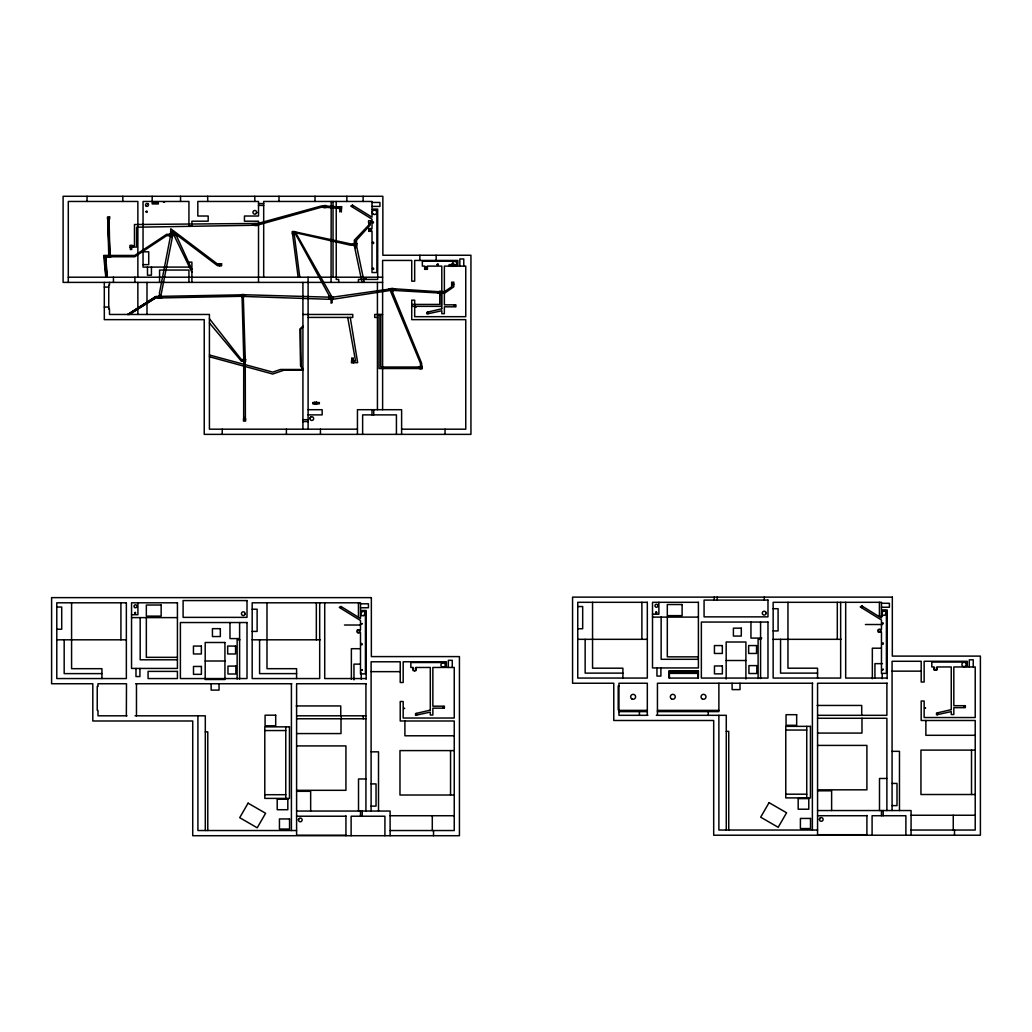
<?xml version="1.0" encoding="UTF-8"?>
<svg xmlns="http://www.w3.org/2000/svg" width="1032" height="1032" viewBox="0 0 1032 1032"><rect width="100%" height="100%" fill="white"/><g stroke="black" fill="none" stroke-linecap="round" stroke-linejoin="round"><path stroke-width="1.5" d="M421.378 366.747L421.353 368.218L418.205 368.372M242.881 296.648L242.894 295.603L242.778 297.706L243.191 296.648M766.118 613.266L766.118 613.331A2.283 2.283 0 0 1 765.886 614.117L765.821 614.169A1.909 1.909 0 0 1 762.687 614.311A1.909 1.909 0 0 1 763.59 611.331A1.909 1.909 0 0 1 766.131 613.137M310.168 417.728L309.961 418.579L310.58 417.186M298.454 819.808L299.151 818.466A1.845 1.845 0 0 1 301.989 819.176A1.845 1.845 0 0 1 300.609 821.756A1.845 1.845 0 0 1 298.454 819.795L298.648 819.073M819.627 818.582L819.408 819.434L819.872 818.208M415.87 669.484L415.548 668.413M936.837 668.981L936.476 667.872A1.355 1.355 0 0 1 935.676 670.155L935.766 670.142M256.478 213.134L256.658 212.321A1.845 1.845 0 0 0 254.22 210.567A1.845 1.845 0 0 0 253.343 213.443A1.845 1.845 0 0 0 256.349 213.353L256.375 213.314M245.126 614.001L245.035 614.311A1.909 1.909 0 0 0 245.139 613.937L245.152 613.666A1.845 1.845 0 0 0 242.701 611.912A1.845 1.845 0 0 0 241.836 614.788A1.845 1.845 0 0 0 244.842 614.698L244.894 614.608M440.819 293.294L440.999 292.03L442.754 291.901L440.87 291.901L440.677 294.804M256.633 212.656L256.658 212.476A1.909 1.909 0 0 1 256.529 213.005L256.465 213.147M362.206 623.921L360.748 623.87L362.168 623.483M883.173 623.431C882.076 625.818 881.057 621.148 883.186 623.225M934.141 668.723L934.579 667.807M391.85 289.708L391.85 291.94M391.85 290.585L392.044 289.708M885.392 614.84C887.791 605.539 876.529 615.356 884.501 615.317M134.689 612.673L135.386 613.898L135.514 612.479M421.069 365.392L420.901 367.973L418.205 367.973L421.224 367.624L421.224 365.392M127.955 314.463L155.845 296.79L160.437 297.268L159.07 297.474M364.812 614.891C364.902 604.636 355.705 619.148 364.812 614.891A2.219 2.219 0 0 0 365.07 612.956M159.07 297.164L159.599 295.152M244.623 359.252L243.475 360.852L242.004 360.852L244.391 359.252L244.391 357.137M108.166 219.042L108.876 218.178L108.166 218.178L108.166 220.293L109.108 255.871L112.088 255.871L104.477 255.691L106.012 277.208M444.818 666.453L444.818 666.453A2.219 2.219 0 0 0 444.044 662.957A2.219 2.219 0 0 0 440.948 664.75A2.219 2.219 0 0 0 443.579 667.162L444.56 666.698M965.784 665.95L965.075 666.491L965.784 665.95A2.219 2.219 0 0 0 965.01 662.454A2.219 2.219 0 0 0 961.914 664.247A2.219 2.219 0 0 0 964.546 666.672L964.804 666.595M302.918 326.099L299.809 329.105L300.557 365.986L302.918 369.469L280.446 369.469L272.745 372.126L209.419 354.982M302.918 327.041L300.776 329.105L301.086 365.986L302.918 368.708M134.702 612.673L135.373 612.44M364.425 615.33L363.703 615.756M443.812 707.784C444.986 705.037 440.974 707.655 443.747 707.823M420.901 366.747L418.205 367.392L420.721 366.747L420.721 365.392L421.533 365.392M244.249 418.992L243.939 417.457L243.939 419.779L245.113 418.992M294.249 232.394L295.204 233.941L292.882 232.045M127.71 314.463L155.897 296.429L159.07 296.429M128.045 314.463L155.845 296.842L159.767 297.01L155.884 297.319L128.716 314.463M128.897 314.463L155.884 297.538L160.45 297.564L160.386 295.152L160.669 297.564L162.295 297.538M129.361 314.463L155.897 297.848L162.295 297.061M295.591 232.148L294.159 232.355L295.229 233.4M656.042 611.95C653.94 614.259 658.945 612.931 656.184 611.937M109.676 255.601L104.709 255.936L106.244 277.208M353.641 361.819C351.035 362.284 353.305 356.698 352.841 361.974L354.389 361.819L352.815 361.755L353.641 362.026M414.709 670.645L414.8 670.632A1.355 1.355 0 0 0 415.354 668.233M937.52 714.57C939.713 712.686 935.16 713.202 937.417 714.57M332.136 297.435L333.31 297.293L332.136 297.616M294.352 232.148L293.604 234.767L293.798 232.252L295.242 233.645M173.634 234.354L168.629 234.703L171.17 234.638L171.376 237.334L171.376 234.625L173.608 234.122M391.399 289.541L388.819 289.579M391.644 289.528L395.424 289.411L391.618 289.734M391.386 289.747L388.819 289.773M160.669 297.397L162.295 297.229M372.01 202.453L379.931 202.453L379.931 206.4L372.01 206.4M258.516 203.562L263.689 203.562M258.516 205.407L263.689 205.407M323.829 206.026L321.133 206.026L257.987 223.441L134.47 224.525L134.47 245.719L132.07 245.719M325.944 206.026L339.489 206.98M323.829 206.284L322.745 206.284L323.829 206.684M325.944 206.323L326.783 206.323L325.944 206.684M323.829 207.303L321.133 207.303L257.071 225.26M325.944 207.303L339.489 208.477M339.489 207.316L338.186 207.316L339.489 207.651M108.166 220.293L109.108 253.898M108.67 219.042L109.676 255.871L108.953 255.149M254.956 224.099L252.543 224.099L252.543 224.782L254.956 224.782M368.927 224.176L369.108 222.822M257.071 224.357L257.987 224.357L257.071 224.782M254.956 225.26L136.598 227.208L136.598 247.048L132.07 247.048M294.352 231.71L350.545 243.875L354.028 243.875M295.591 232.058L292.869 231.929L292.727 234.767L292.727 231.749L294.352 231.839M170.228 234.329L166.655 234.329L134.766 255.446L110.463 255.446M171.17 234.986L168.629 235.386L171.17 235.322M171.376 234.986L173.634 234.986L171.376 235.322M170.228 235.683L166.655 235.683L134.766 256.762L110.463 256.762M172.344 235.683L174.202 235.683L191.9 272.19M172.344 236.005L170.228 236.005L170.228 233.877L172.344 233.877L172.215 237.979L160.824 296.145M170.615 237.334L171.119 232.806L159.47 292.946L159.599 296.145L157.973 297.164M354.028 245.216L350.545 245.216L294.352 232.445L296.365 233.941L332.136 297.255L332.136 302.802M132.07 246.274L134.186 246.274L132.07 246.738M143.048 251.795L148.724 251.795L148.724 264.631L143.048 264.631M108.67 220.293L109.676 253.898M108.347 255.446L103.677 255.446L105.793 277.208M108.347 256.762L105.793 256.762L107.225 277.208M219.442 264.024L217.481 264.024L170.783 228.781L170.564 233.877M219.442 264.334L218.01 264.334L219.442 264.721M449.075 264.631L451.681 264.631M453.809 264.631L455.925 264.631M451.681 264.876L450.275 264.876L451.681 265.147M453.809 264.837L454.931 264.837L453.809 265.147M219.442 265.185L218.01 265.185L219.442 265.43M219.442 265.65L217.481 265.65L172.06 231.362L172.06 233.877M449.075 265.908L451.681 265.908M453.809 265.908L455.925 265.908M68.293 277.208L382.614 277.208M382.614 282.394L63.107 282.394L63.107 196.286L382.859 196.286L382.859 255.252L470.94 255.252L470.94 434.369L204.233 434.369L204.233 319.649L104.309 319.649L104.309 282.394M451.681 284.29L453.809 284.29M451.848 285.503L452.106 284.29M104.309 287.077L108.747 287.077M393.063 288.728L440.045 291.798C439.258 299.719 441.89 289.682 437.632 292.017M390.947 288.883L332.136 297.255L243.836 294.726M388.819 289.45L391.399 289.386L391.334 291.94L392.212 291.94L392.392 289.463L392.031 291.94M388.819 289.928L391.373 289.94M390.947 290.34L332.136 299.383L243.836 296.455M393.063 290.392L444.47 293.294L453.809 286.78L453.809 282.175L451.681 282.175L451.681 286.78L444.47 291.669L441.619 291.669M437.632 292.172L442.754 292.585L437.632 292.379M437.632 292.546L442.754 293.011L437.632 292.714L437.632 291.798M241.707 294.817L161.198 296.352M240.508 295.229L245.035 295.255M240.508 295.397L245.035 295.423M241.707 296.3L161.198 297.925M243.088 297.706L243.191 296.339M330.021 298.029L328.821 298.029L330.021 298.248M332.136 297.964L333.31 297.964L332.136 298.377M330.021 298.609L328.821 298.609L330.021 298.854M332.136 298.674L333.31 298.674L332.136 299.022M330.021 299.074L328.821 299.074L330.021 299.241M411.729 304.427L439.748 304.427L439.748 293.294M411.729 306.349L441.373 306.349L441.373 293.294M104.309 307.059L108.747 307.059M302.918 314.463L352.763 314.463L352.763 317.43L308.104 317.43M382.614 314.463L374.719 314.463L374.719 317.43L377.428 317.43M243.475 359.523L241.359 359.523L209.419 318.72M353.641 361.007L355.537 361.007L347.72 317.43M243.475 361.174L241.359 361.174L209.419 322.977M353.641 362.671L357.653 362.671L350.248 317.43M419.985 367.031L380.769 367.031L380.769 314.463M419.985 368.527L379.092 368.527L379.092 314.463M302.918 370.075L284.239 370.075L272.745 374.036L209.419 356.762M312.722 402.532L314.463 402.532M316.592 402.532L319.417 402.532M314.463 403.06L313.406 403.06L314.463 403.46M316.592 403.06L317.779 403.06L316.592 403.396M312.722 403.809L314.463 403.809M316.592 403.809L319.417 403.809M308.104 409.704L322.165 409.704L322.165 414.877L308.104 414.877M302.918 419.689L308.104 419.689M243.939 419.779L245.113 419.779L245.113 417.457L244.829 418.992M302.918 421.546L308.104 421.546M357.446 429.183L209.419 429.183L209.419 314.463L109.495 314.463L109.495 309.032L108.747 309.032L108.747 285.103L109.495 285.103L109.495 282.394M401.616 429.196L465.755 429.196L465.755 319.649L411.729 319.649L411.729 300.157L414.683 300.157L414.683 316.682L465.755 316.682L465.755 266.114L457.86 266.114L457.86 260.438L414.683 260.438L414.683 281.156L411.729 281.156L411.729 260.438L382.614 260.438L382.614 409.704M881.47 603.294L889.391 603.294L889.391 607.242L881.47 607.242M360.49 603.797L368.424 603.797L368.424 607.745L360.49 607.745M577.752 606.545L582.68 606.545L582.68 628.746L577.752 628.746M56.786 607.035L61.714 607.035L61.714 629.236L56.786 629.236M773.149 608.712L778.089 608.712L778.089 630.926L773.149 630.926M252.182 609.215L257.123 609.215L257.123 631.416L252.182 631.416M652.508 614.208L658.88 614.208L658.88 602.314M131.541 614.698L137.914 614.698L137.914 602.804M882.502 616.246L879.419 616.246L879.419 602.314M652.508 617.11L698.393 617.11M131.541 617.613L177.427 617.613M865.422 624.515L882.489 624.515M344.456 625.018L360.49 625.018M761.784 638.086L750.948 638.086L750.948 622.051M239.269 638.589L229.981 638.589L229.981 622.541M577.752 639.324L647.322 639.324M760.919 639.324L758.107 639.324L758.107 678.527M773.149 639.324L841.183 639.324M56.786 639.814L126.356 639.814M239.953 639.814L237.141 639.814L237.141 679.03M252.182 639.814L320.217 639.814M881.212 648.199L872.337 648.199L872.337 678.733M360.245 648.702L351.37 648.702L351.37 679.237M698.393 656.842L667.304 656.842L667.304 617.11M177.427 657.332L146.338 657.332L146.338 617.613M698.393 659.306L661.138 659.306L661.138 617.11M177.427 659.796L140.171 659.796L140.171 617.613M726.167 660.506L745.904 660.506M205.2 661.009L224.937 661.009M882.463 663.641L874.93 663.641L874.93 677.792M359.987 664.131L353.963 664.131L353.963 679.856M669.407 671.277L698.032 671.277M892.074 671.148L921.189 671.148M371.107 671.651L400.223 671.651M669.407 672.142L698.032 672.142M622.902 673.122L585.144 673.122L585.144 639.324M817.563 673.122L780.553 673.122L780.553 639.324M669.407 673.367L698.032 673.367M101.936 673.612L64.177 673.612L64.177 639.814M296.597 673.612L259.587 673.612L259.587 639.814M887.133 678.063L845.685 678.063L845.685 602.314M366.167 678.553L324.719 678.553L324.719 602.804M812.764 683.236L657.436 683.236L657.436 715.318M887.236 683.236L817.563 683.236L817.563 834.72L866.906 834.72M135.734 683.739L291.798 683.739M366.27 683.739L296.597 683.739L296.597 835.223L345.939 835.223M618.955 685.957L618.207 685.957L618.207 709.887L618.955 709.887M817.163 705.449L861.72 705.449L861.72 715.318M296.184 705.94L340.753 705.94L340.753 715.808M618.955 710.377L647.322 710.377M657.436 710.377L718.878 710.377M618.955 711.616L647.322 711.616M657.436 711.616L718.878 711.616L718.878 683.236M647.89 715.318L618.955 715.318L618.955 683.236L647.322 683.236L647.322 715.318M656.352 715.318L726.27 715.318L726.27 830.038M817.563 715.318L886.888 715.318L886.888 683.236M126.988 715.808L97.988 715.808L97.988 710.377L97.24 710.377L97.24 686.448L97.988 686.448L97.988 683.739L126.484 683.739L126.356 715.808M135.05 715.808L205.304 715.808L205.304 830.528M296.597 715.808L365.921 715.808M817.563 718.272L886.888 718.272L886.888 810.546M296.597 718.775L365.921 718.775M785.765 730.05L806.74 730.05M264.798 730.553L285.774 730.553M726.27 731.353L728.747 731.353L728.747 830.038M205.304 731.843L207.78 731.843L207.78 830.528M817.563 733.081L861.978 733.081L861.978 718.272M296.597 733.571L341.012 733.571L341.012 718.775M975.214 735.3L925.872 735.3L925.872 720.491M454.248 735.79L404.905 735.79L404.905 720.994M817.563 745.414L866.906 745.414L866.906 789.828L817.563 789.828M296.597 745.917L345.939 745.917L345.939 790.318L296.597 790.318M975.214 750.109L920.944 750.109L920.944 794.511L975.214 794.511M454.248 750.599L399.977 750.599L399.977 795.014L454.248 795.014M892.074 751.335L899.478 751.335L899.478 810.546M371.107 751.838L378.512 751.838L378.512 811.049M886.888 778.476L879.496 778.476L879.496 810.546M365.921 778.966L358.517 778.966L358.517 811.049M892.074 783.417L897.002 783.417L897.002 805.618L892.074 805.618M371.107 783.907L376.035 783.907L376.035 806.108L371.107 806.108M817.563 790.809L831.624 790.809L831.624 810.546M296.597 791.312L310.658 791.312L310.658 811.049M785.765 794.201L806.74 794.201M264.798 794.704L285.774 794.704M817.563 810.546L911.075 810.546L911.075 835.223M296.597 811.049L390.109 811.049L390.109 835.714M911.075 815.241L975.214 815.241M390.109 815.732L454.248 815.732M817.563 815.732L866.906 815.732M296.597 816.222L345.939 816.222M817.563 830.038L718.878 830.038L718.878 715.318M911.075 830.038L975.214 830.038L975.214 720.491L921.189 720.491L921.189 701.012L924.143 701.012L924.143 717.537L975.214 717.537L975.214 666.956L967.319 666.956L967.319 661.28L924.143 661.28L924.143 682.01L921.189 682.01L921.189 661.28L892.074 661.28L892.074 810.546M296.597 830.528L197.912 830.528L197.912 715.808M390.109 830.541L454.248 830.541L454.248 720.994L400.223 720.994L400.223 701.502L403.177 701.502L403.177 718.027L454.248 718.027L454.248 667.459L446.353 667.459L446.353 661.783L403.177 661.783L403.177 682.5L400.223 682.5L400.223 661.783L371.107 661.783L371.107 811.049M244.107 359.691L242.004 359.871L245.01 359.871L245.048 357.137L244.029 357.137L244.132 359.665M244.3 359.691L244.765 357.137M419.985 368.372L421.533 368.411L421.378 365.392M935.405 670.168L934.541 669.768L935.495 670.168M414.348 670.645L414.529 670.658M391.58 289.953L395.359 290.25L388.819 290.108L388.819 289.102L395.424 288.973L391.67 289.36L391.463 291.94M159.431 296.61L160.424 296.868M159.534 296.455L160.411 296.713M883.069 669.033L882.076 670.078L883.431 669.574M172.344 234.238L171.596 232.806L171.828 233.877L173.892 234.122L176.627 236.186L191.9 269.442M362.142 669.549L361.148 670.619L362.438 669.949M883.095 643.142C880.515 642.407 883.482 646.109 883.263 643.284M243.939 418.992L245.113 419.779M295.242 233.516L293.63 232.058M148.066 203.897L148.427 204.53L148.105 203.936M294.352 233.039L295.204 233.774M294.352 233.374L295.952 234.754L330.021 297.255L330.021 299.383M934.515 669.742L934.489 669.716A1.355 1.355 0 0 1 934.476 667.91M413.548 670.232L413.51 670.194A1.355 1.355 0 0 1 413.316 668.71M108.166 218.178L108.876 219.042M331.762 297.255L330.33 295.784L331.388 297.255M331.13 297.255L329.801 295.758L330.782 297.255M330.55 297.255L329.389 295.745L330.24 297.255M244.184 359.871L244.726 362.825L244.339 359.652M364.244 282.394L356.517 245.668M362.038 282.394L354.324 245.668M244.287 359.42L244.249 357.137M299.77 277.208L294.133 233.645M298.145 277.208L292.495 233.645M107.006 277.208L105.47 256.517L112.088 256.297L105.264 256.259L106.683 277.208M160.218 297.281L159.986 295.152L160.05 297.281M109.469 255.871L109.469 253.898M973.241 666.956L973.241 659.809L969.293 659.809L969.293 666.956M971.512 750.109L971.512 794.511M954.497 830.038L954.497 835.223M953.258 815.241L953.258 830.038M905.89 835.223L905.89 815.732L872.092 815.732L872.092 835.223M887.133 678.708L887.133 609.964L881.47 609.964L881.47 602.314L773.149 602.314L773.149 678.063L840.654 678.063L840.654 602.314M883.186 810.546L883.186 815.732M882.205 673.999L882.205 678.708M881.47 810.546L881.47 815.732M866.906 815.383L866.906 835.223M837.3 602.314L837.3 639.324M817.563 678.063L817.563 668.194L787.958 668.194L787.958 602.314M812.378 683.236L812.378 830.038M806.74 726.36L806.74 797.904M764.273 597.128L764.273 600.095M760.571 622.051L760.571 678.527M745.904 679.017L745.904 642.007L726.167 642.007L726.167 679.017M740.009 683.287L740.009 689.608L732.114 689.608L732.114 683.287M717.15 597.128L717.15 600.095M714.183 597.128L714.183 600.095M708.262 712.222L708.262 715.318M698.032 670.903L698.032 678.063M697.529 671.277L669.897 671.277M669.407 670.903L669.407 678.063M660.893 667.936L660.893 676.063L656.945 676.063L656.945 667.936M641.891 602.314L641.891 639.324M639.427 712.222L639.427 715.318M622.902 678.063L622.902 668.194L592.549 668.194L592.549 602.314M463.781 266.114L463.781 258.968L459.833 258.968L459.833 266.114M453.242 284.29L453.242 285.503L452.983 284.29M452.726 284.29L452.726 285.503L452.416 284.29M452.274 667.459L452.274 660.312L448.327 660.312L448.327 667.459M450.545 750.599L450.545 795.014M445.037 429.196L445.037 434.369M441.619 293.294L441.619 291.179L439.503 291.179L439.503 293.294M436.149 255.252L436.149 260.438M433.53 830.541L433.53 835.714M432.292 815.732L432.292 830.541M421.637 366.747L421.637 363.264L392.792 292.817L392.792 290.585M420.424 366.747L420.424 363.264L391.205 292.817L391.205 290.585M419.869 255.252L419.869 260.438M401.616 434.369L401.616 409.704L357.446 409.704L357.446 434.369M396.43 434.369L396.43 414.877L362.632 414.877L362.632 434.369M384.923 835.714L384.923 816.222L351.125 816.222L351.125 835.714M377.428 282.394L377.428 409.704M373.739 409.704L373.739 414.877M372.01 409.704L372.01 414.877M370.269 222.822L370.269 224.95L356.517 240.198L356.517 243.539M370.024 222.822L370.024 224.176L369.804 222.822M369.585 222.822L369.585 224.176L369.34 222.822M368.927 222.822L368.863 224.95L354.324 240.198L354.324 243.539M366.167 679.198L366.167 610.454L360.49 610.454L360.49 602.804L252.182 602.804L252.182 678.553L319.688 678.553L319.688 602.804M365.921 683.739L365.921 811.049M363.122 196.286L363.122 201.459M363.212 715.808L363.212 718.775M362.219 811.049L362.219 816.222M361.239 672.928L361.239 679.198M360.49 811.049L360.49 816.222M358.439 282.394L358.439 279.427L377.686 279.427L377.686 209.109L372.01 209.109L372.01 201.459L263.689 201.459L263.689 277.208M358.452 602.804L358.452 616.749M353.215 357.833L353.215 360.748M351.796 357.833L351.796 360.748M346.842 196.286L346.842 201.459M345.939 815.886L345.939 835.714M341.373 208.799L341.373 211.986M341.257 715.808L341.257 718.775M340.986 208.799L340.986 210.167L340.56 208.799M339.825 208.799L339.825 211.986M338.702 282.394L338.702 279.427L336.226 279.427L336.226 201.459M333.026 201.459L333.026 277.208M331.195 201.459L331.053 282.394M331.078 299.383L331.078 303.253M320.436 429.183L320.436 434.369M316.334 602.804L316.334 639.814M315.018 196.286L315.018 201.459M308.104 277.208L308.104 429.183M302.918 282.394L302.918 429.183M296.597 678.553L296.597 668.684L266.991 668.684L266.991 602.804M291.411 683.739L291.411 830.528M286.393 429.183L286.393 434.369M285.774 726.851L285.774 798.394M278.988 196.286L278.988 201.459M258.516 282.394L258.516 221.196L244.455 221.196L244.455 216.023L258.516 216.023L258.516 201.459L197.821 201.459L197.821 216.023L208.18 216.023L208.18 221.196L191.9 221.196L191.9 226.137L188.933 226.137L188.933 201.459L143.048 201.459L143.048 267.095L188.933 267.095L188.933 262.154L191.9 262.154L191.9 282.394M257.071 223.441L257.071 225.569L254.956 225.569L254.956 223.441M254.814 196.286L254.814 201.459M245.281 359.252L243.307 296.648M245.242 361.381L245.384 418.992M243.771 359.252L242.056 296.648M243.72 361.381L243.668 418.992M242.494 296.081L242.391 297.706L242.391 296.081M239.605 622.541L239.605 679.03M222.241 429.183L222.241 434.369M219.042 683.79L219.042 690.098L211.147 690.098L211.147 683.79M207.69 196.286L207.69 201.459M188.933 282.394L188.933 270.049L159.573 270.049L159.573 282.394M180.548 196.286L180.548 201.459M171.918 236.005L171.918 237.334L171.789 236.005M157.973 297.048L157.973 297.758M152.181 196.286L152.181 201.459M151.433 267.095L151.433 275.209L147.486 275.209L147.486 267.095M146.996 282.394L146.996 314.463M139.926 668.439L139.926 676.553L135.979 676.553L135.979 668.439M137.862 277.208L137.862 201.459L68.293 201.459L68.293 282.394M137.862 282.394L137.862 314.463M136.469 683.739L136.469 715.808M134.908 277.208L134.908 282.394M131.644 247.487L131.644 249.615M131.283 247.487L131.283 249.099L130.896 247.487M130.393 247.487L130.393 249.615M122.821 196.286L122.821 201.459M120.925 602.804L120.925 639.814M113.443 277.208L113.443 282.394M109.856 255.149L109.095 219.042M108.876 218.178L108.876 220.293M108.747 255.149L107.779 219.042M108.308 219.042L108.308 220.293M101.936 678.553L101.936 668.684L71.582 668.684L71.582 602.804M87.036 196.286L87.036 201.459M310.671 417.122A1.845 1.845 0 0 1 313.496 417.831A1.845 1.845 0 0 1 312.115 420.411A1.845 1.845 0 0 1 309.961 418.45M452.738 264.747A2.219 2.219 0 0 1 454.273 261.457A2.219 2.219 0 0 1 456.841 264.024A2.219 2.219 0 0 1 453.551 265.559M657.848 605.281A1.483 1.483 0 0 1 656.507 607.242A1.483 1.483 0 0 1 655.023 605.384A1.483 1.483 0 0 1 657.242 604.507L657.436 604.662A1.419 1.419 0 0 1 657.823 605.229M820.13 817.976A1.845 1.845 0 0 1 822.956 818.686A1.845 1.845 0 0 1 821.575 821.253A1.845 1.845 0 0 1 819.421 819.292M886.037 612.453A2.219 2.219 0 0 1 885.985 614.014M881.831 613.885A2.219 2.219 0 0 1 881.831 612.453M146.015 211.779C148.028 214.14 147.189 209.186 146.015 211.779M163.52 202.169L164.514 202.272L163.533 202.143M351.77 206.103C353.783 208.425 352.944 203.575 351.783 206.013M340.263 607.448C342.185 609.796 341.631 604.907 340.276 607.358M364.851 278.408L365.831 278.472L364.851 278.408M372.255 222.383C374.255 224.705 373.429 219.868 372.268 222.293M372.5 242.868C374.448 245.216 373.739 240.366 372.513 242.765M372.5 268.772C374.552 271.106 373.623 266.153 372.5 268.772M360.994 644.213C362.903 646.574 362.297 641.749 361.007 644.11M415.187 307.033L416.167 307.123L415.187 306.968M403.68 708.378L404.66 708.468L403.68 708.313M427.274 312.941C429.273 315.315 428.422 310.271 427.274 312.941M415.767 714.286C417.534 716.75 417.212 711.693 415.767 714.286M437.104 264.579C439.103 266.914 438.394 261.96 437.104 264.527M454.17 305.782C456.196 308.078 455.331 303.305 454.183 305.691M861.23 606.958C863.139 609.344 862.546 604.391 861.243 606.906M924.646 707.888L925.627 707.978L924.646 707.823M963.63 706.636C965.591 708.958 964.894 704.095 963.643 706.533M440.354 292.598L440.483 294.804L440.354 292.598M355.253 243.539L355.189 244.391L353.447 244.61L355.343 244.636L355.679 240.946L355.253 243.539M356.272 244.171L356.066 247.487L356.543 243.978L353.447 244.042L356.272 244.171M355.95 243.539C354.737 257.136 357.214 232.639 355.95 243.539M248.093 803.154L239.708 817.679L257.226 827.806L265.611 813.268L248.093 803.154M769.059 802.664L760.674 817.189L778.192 827.303L786.577 812.777L769.059 802.664M355.072 244.623L355.24 247.487L355.072 244.623M352.518 205.162L350.764 206.052L372.01 219.158L372.01 228.601L368.798 228.601L368.798 231.323L372.01 231.323L372.01 272.538L376.938 272.538L376.938 209.857L372.01 209.857L372.01 217.184L352.518 205.162M341.012 606.506L339.257 607.397L360.49 620.503L360.49 629.946L357.291 629.946L357.291 632.668L360.49 632.668L360.49 673.883L365.431 673.883L365.431 611.202L360.49 611.202L360.49 618.529L341.012 606.506M861.978 606.016L860.224 606.906L881.47 620.013L881.47 629.456L878.258 629.456L878.258 632.164L881.47 632.164L881.47 673.38L886.398 673.38L886.398 610.699L881.47 610.699L881.47 618.039L861.978 606.016M441.799 308.787L427.055 312.219L427.055 313.973L441.799 310.761L441.799 313.676L444.366 313.676L444.366 306.814L455.886 306.814L455.886 304.84L444.366 304.84L444.366 266.114L457.124 266.114L457.124 261.173L422.346 261.173L422.346 266.114L424.681 266.114L424.681 269.313L427.39 269.313L427.39 266.114L441.799 266.114L441.799 308.787M430.292 710.132L415.548 713.563L415.548 715.318L430.292 712.106L430.292 715.021L432.86 715.021L432.86 708.158L444.379 708.158L444.379 706.185L432.86 706.185L432.86 667.459L445.618 667.459L445.618 662.518L410.839 662.518L410.839 667.459L413.174 667.459L413.174 670.658L415.883 670.658L415.883 667.459L430.292 667.459L430.292 710.132M951.259 709.629L936.514 713.073L936.514 714.828L951.259 711.603L951.259 714.518L953.826 714.518L953.826 707.668L965.346 707.668L965.346 705.694L953.826 705.694L953.826 666.956L966.584 666.956L966.584 662.028L931.806 662.028L931.806 666.956L934.141 666.956L934.141 670.168L936.85 670.168L936.85 666.956L951.259 666.956L951.259 709.629M158.347 202.698L152.181 202.698L152.181 203.936L158.347 203.936L158.347 202.698M325.944 205.587L323.829 205.587L323.829 207.703L325.944 207.703L325.944 205.587M341.605 206.684L339.489 206.684L339.489 208.799L341.605 208.799L341.605 206.684M109.637 216.914L107.509 216.914L107.509 219.042L109.637 219.042L109.637 216.914M370.669 220.706L368.553 220.706L368.553 222.822L370.669 222.822L370.669 220.706M294.352 231.529L292.224 231.529L292.224 233.645L294.352 233.645L294.352 231.529M354.931 240.946L354.737 244.816L353.447 244.958L354.931 244.971L354.931 240.946M356.737 243.539L354.028 243.539L354.028 245.668L356.737 245.668L356.737 243.539M132.07 245.371L129.942 245.371L129.942 247.487L132.07 247.487L132.07 245.371M110.463 255.149L108.347 255.149L108.347 257.278L110.463 257.278L110.463 255.149M221.57 263.753L219.442 263.753L219.442 265.869L221.57 265.869L221.57 263.753M453.809 264.205L451.681 264.205L451.681 266.32L453.809 266.32L453.809 264.205M393.063 288.47L390.947 288.47L390.947 290.585L393.063 290.585L393.063 288.47M243.836 294.533L241.707 294.533L241.707 296.648L243.836 296.648L243.836 294.533M241.707 295.023L240.508 295.591L245.035 295.616L241.707 295.023M241.707 295.887C236.005 296.21 252.492 296.042 241.707 295.887M161.198 296.145L159.07 296.145L159.07 298.274L161.198 298.274L161.198 296.145M245.603 359.252L243.475 359.252L243.475 361.381L245.603 361.381L245.603 359.252M352.118 359.342L351.951 361.368C357.291 360.968 350.893 362.477 352.118 359.342M243.475 360.155L242.004 360.413L244.971 361.381L245.087 362.825L245.087 361.381L243.475 360.155M353.641 360.748L351.512 360.748L351.512 362.877L353.641 362.877L353.641 360.748M422.114 366.747L419.985 366.747L419.985 368.863L422.114 368.863L422.114 366.747M316.592 402.158L314.463 402.158L314.463 404.273L316.592 404.273L316.592 402.158M245.603 418.992L243.475 418.992L243.475 421.108L245.603 421.108L245.603 418.992M892.319 597.128L572.567 597.128L572.567 683.236L613.769 683.236L613.769 720.491L713.692 720.491L713.692 835.223L980.4 835.223L980.4 656.107L892.319 656.107L892.319 597.128M371.352 597.631L51.6 597.631L51.6 683.739L92.803 683.739L92.803 720.994L192.726 720.994L192.726 835.714L459.433 835.714L459.433 656.597L371.352 656.597L371.352 597.631M767.976 600.095L704.069 600.095L704.069 616.865L767.976 616.865L767.976 600.095M247.009 600.585L183.103 600.585L183.103 617.368L247.009 617.368L247.009 600.585M647.322 602.314L577.752 602.314L577.752 678.063L647.322 678.063L647.322 602.314M698.393 602.314L652.508 602.314L652.508 667.936L698.393 667.936L698.393 602.314M126.356 602.804L56.786 602.804L56.786 678.553L126.356 678.553L126.356 602.804M177.427 602.804L131.541 602.804L131.541 668.439L177.427 668.439L177.427 602.804M682.113 604.533L667.304 604.533L667.304 615.64L682.113 615.64L682.113 604.533M161.147 605.023L146.338 605.023L146.338 616.13L161.147 616.13L161.147 605.023M767.976 622.051L701.36 622.051L701.36 678.063L767.976 678.063L767.976 622.051M247.009 622.541L180.394 622.541L180.394 678.553L247.009 678.553L247.009 622.541M741.298 628.165L733.404 628.165L733.404 636.06L741.298 636.06L741.298 628.165M220.332 628.656L212.437 628.656L212.437 636.551L220.332 636.551L220.332 628.656M224.937 642.497L205.2 642.497L205.2 679.508L224.937 679.508L224.937 642.497M722.323 645.568L714.428 645.568L714.428 653.462L722.323 653.462L722.323 645.568M756.546 645.568L748.652 645.568L748.652 653.462L756.546 653.462L756.546 645.568M201.356 646.071L193.461 646.071L193.461 653.966L201.356 653.966L201.356 646.071M235.58 646.071L227.685 646.071L227.685 653.966L235.58 653.966L235.58 646.071M756.83 665.614L748.935 665.614L748.935 673.509L756.83 673.509L756.83 665.614M235.864 666.104L227.969 666.104L227.969 673.999L235.864 673.999L235.864 666.104M722.361 665.962L714.466 665.962L714.466 673.857L722.361 673.857L722.361 665.962M201.395 666.453L193.5 666.453L193.5 674.347L201.395 674.347L201.395 666.453M698.393 670.903L669.033 670.903L669.033 678.063L698.393 678.063L698.393 670.903M177.427 671.393L148.066 671.393L148.066 678.553L177.427 678.553L177.427 671.393M796.665 714.686L786.049 714.686L786.049 725.303L796.665 725.303L796.665 714.686M275.699 715.189L265.082 715.189L265.082 725.793L275.699 725.793L275.699 715.189M810.442 726.36L785.765 726.36L785.765 797.904L810.442 797.904L810.442 726.36M289.463 726.851L264.798 726.851L264.798 798.394L289.463 798.394L289.463 726.851M808.791 798.613L798.175 798.613L798.175 809.217L808.791 809.217L808.791 798.613M287.825 799.103L277.208 799.103L277.208 809.72L287.825 809.72L287.825 799.103M810.52 818.441L800.406 818.441L800.406 828.554L810.52 828.554L810.52 818.441M289.553 818.944L279.44 818.944L279.44 829.057L289.553 829.057L289.553 818.944M357.936 632.461A1.355 1.355 0 0 0 360 631.352A1.355 1.355 0 0 0 358.001 630.113A1.355 1.355 0 0 0 357.936 632.461M134.74 607.538A1.483 1.483 0 0 0 136.959 606.261A1.483 1.483 0 0 0 134.753 604.984A1.483 1.483 0 0 0 134.74 607.538M146.26 206.194A1.483 1.483 0 0 0 148.479 204.916A1.483 1.483 0 0 0 146.26 203.639A1.483 1.483 0 0 0 146.26 206.194M369.404 231.091A1.355 1.355 0 0 0 371.507 230.046A1.355 1.355 0 0 0 369.559 228.743A1.355 1.355 0 0 0 369.404 231.091M373.236 214.166A2.219 2.219 0 0 0 376.693 212.463A2.219 2.219 0 0 0 373.494 210.322A2.219 2.219 0 0 0 373.236 214.166M425.287 269.081A1.355 1.355 0 0 0 427.39 268.049A1.355 1.355 0 0 0 425.442 266.746A1.355 1.355 0 0 0 425.287 269.081M878.903 631.958A1.355 1.355 0 0 0 880.967 630.849A1.355 1.355 0 0 0 878.98 629.61A1.355 1.355 0 0 0 878.903 631.958M702.276 698.948A2.464 2.464 0 0 0 705.978 696.806A2.464 2.464 0 0 0 702.276 694.665A2.464 2.464 0 0 0 702.276 698.948M671.561 698.948A2.464 2.464 0 0 0 675.263 696.806A2.464 2.464 0 0 0 671.561 694.665A2.464 2.464 0 0 0 671.561 698.948M631.907 698.948A2.464 2.464 0 0 0 635.609 696.806A2.464 2.464 0 0 0 631.907 694.665A2.464 2.464 0 0 0 631.907 698.948"/></g></svg>
